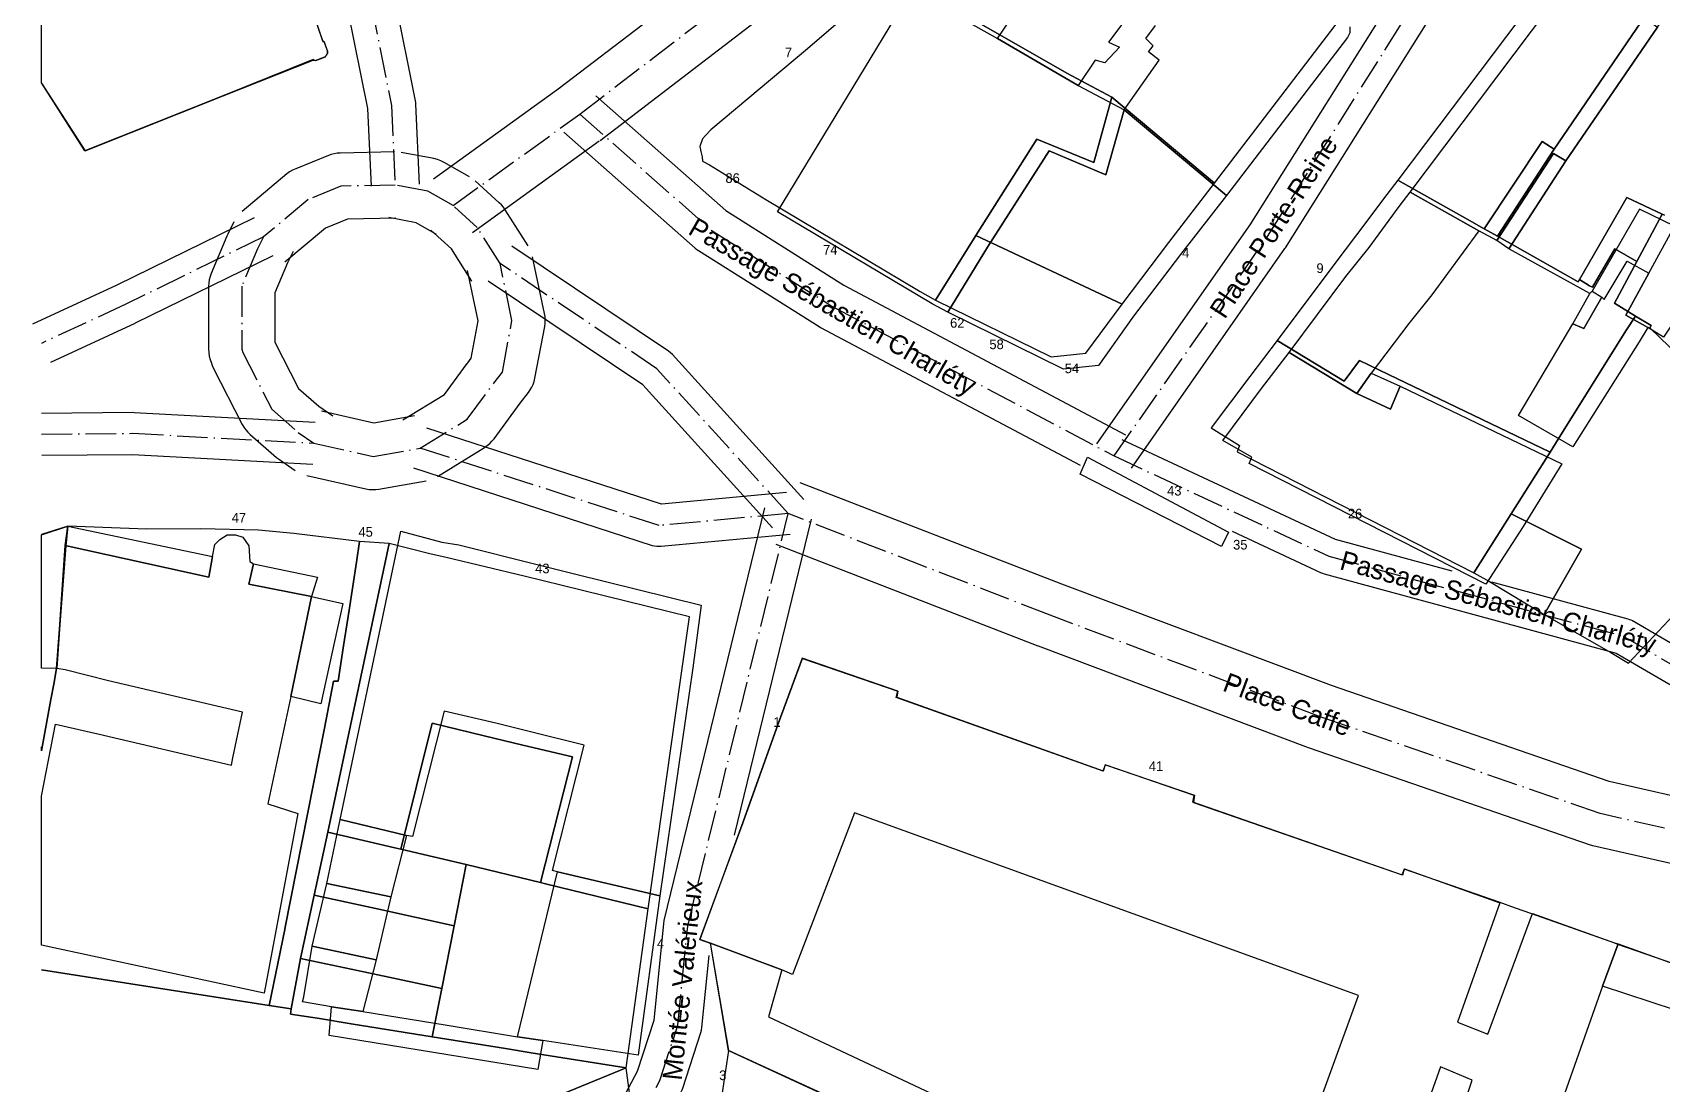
# Model space of a CAD drawing. Header units: metres. Extents: x 1927837 to 1928448, y 4266568 to 4267119.
# Drawn here: x 1927837.8 to 1927973, y 4266691.4 to 4266778.7 of the extents above; entities that cross this region are included whole.
import ezdxf
from ezdxf.enums import TextEntityAlignment as Align

# ---------------------------------------------------------------- set-up
doc = ezdxf.new("R2010")
doc.units = ezdxf.units.M
doc.linetypes.add('DASHDOT', pattern=[3.556, 2.54, -0.508, 0, -0.508])
for name, color, linetype in [('BAT_BATI', 8, 'CONTINUOUS'), ('CAD_LIMITE', 94, 'CONTINUOUS'), ('TXT_ADRESSE', 8, 'CONTINUOUS'), ('TXT_VOIE', 7, 'CONTINUOUS'), ('VOI_AXE', 1, 'DASHDOT'), ('VOI_BORDURE', 7, 'CONTINUOUS')]:
    doc.layers.add(name, color=color, linetype=linetype)

msp = doc.modelspace()

# ---------------------------------------------------------------- linework, layer by layer
at = {"layer": 'BAT_BATI'}
for points in [[(1927859.3, 4266785.54), (1927861.89, 4266777.94), (1927861.99, 4266777.94), (1927862.29, 4266777.14), (1927862.29, 4266776.94), (1927862.19, 4266776.84), (1927862.09, 4266776.64), (1927861.29, 4266776.34), (1927861.09, 4266776.44), (1927853.68, 4266773.44), (1927842.17, 4266768.85), (1927838.56, 4266774.51), (1927838.56, 4266796.16), (1927854.01, 4266801.76)], [(1927968.18, 4266786.14), (1927971.08, 4266784.24), (1927969.18, 4266781.54), (1927972.58, 4266779.13), (1927964.97, 4266768.03), (1927963.96, 4266768.63), (1927959.25, 4266761.43), (1927957.75, 4266762.23), (1927952.05, 4266765.44), (1927967.88, 4266786.44)], [(1927991, 4266782.32), (1927986.09, 4266775.42), (1927991.59, 4266771.61), (1927996.1, 4266778.01), (1927996.2, 4266778.21), (1927998.9, 4266776.61), (1927999, 4266776.01), (1927998.6, 4266775.41), (1927994.99, 4266769.5), (1927994.79, 4266769.61), (1927985.47, 4266755.2), (1927985.07, 4266755.5), (1927977.77, 4266760.51), (1927973.06, 4266753.41), (1927971.76, 4266754.22), (1927969.96, 4266755.22), (1927971.86, 4266758.72), (1927973.97, 4266762.62), (1927974.17, 4266762.52), (1927980.68, 4266772.62), (1927980.28, 4266772.92), (1927980.48, 4266773.22), (1927983.69, 4266777.92), (1927988, 4266784.32)], [(1927917.84, 4266778.18), (1927924.54, 4266774.28), (1927928.34, 4266772.27), (1927926.83, 4266766.87), (1927922.13, 4266768.87), (1927917.02, 4266760.87), (1927913.71, 4266755.47), (1927912.41, 4266756.17), (1927899.61, 4266763.79), (1927910.74, 4266782.19)], [(1927922.13, 4266768.87), (1927926.83, 4266766.87), (1927928.34, 4266772.27), (1927936.84, 4266765.16), (1927933.03, 4266760.26), (1927929.13, 4266755.16), (1927926.22, 4266751.05), (1927923.32, 4266750.76), (1927913.71, 4266755.47), (1927917.02, 4266760.87)], [(1927964.97, 4266768.03), (1927960.25, 4266760.73), (1927959.25, 4266761.43), (1927963.96, 4266768.63)], [(1927946.74, 4266758.44), (1927948.65, 4266760.84), (1927951.15, 4266764.24), (1927952.05, 4266765.44), (1927957.75, 4266762.23), (1927953.85, 4266756.93), (1927951.94, 4266754.53), (1927948.84, 4266750.43), (1927947.63, 4266748.73), (1927942.03, 4266752.14)], [(1927966.45, 4266754.12), (1927967.96, 4266756.72), (1927968.16, 4266756.52), (1927970.06, 4266759.72), (1927971.86, 4266758.72), (1927969.96, 4266755.22), (1927971.76, 4266754.22), (1927971.06, 4266753.01), (1927965.54, 4266744.31), (1927961.04, 4266746.92), (1927965.55, 4266754.52)], [(1927967.96, 4266756.72), (1927966.45, 4266754.12), (1927965.55, 4266754.52), (1927966.96, 4266757.02), (1927967.16, 4266757.22)], [(1927942.03, 4266752.14), (1927947.63, 4266748.73), (1927950.43, 4266747.43), (1927951.24, 4266749.33), (1927964.64, 4266742.91), (1927961.43, 4266737.71), (1927958.33, 4266732.91), (1927938.72, 4266742.94), (1927938.92, 4266743.44), (1927936.52, 4266744.84), (1927939.73, 4266749.14)], [(1927951.24, 4266749.33), (1927950.43, 4266747.43), (1927947.63, 4266748.73), (1927948.84, 4266750.43)], [(1927937.01, 4266737.23), (1927936.41, 4266736.03), (1927924.71, 4266742.05), (1927925.31, 4266743.45)], [(1927840.74, 4266737.73), (1927840.54, 4266736.12), (1927839.83, 4266725.92), (1927838.56, 4266725.96), (1927838.56, 4266737.02)], [(1927852.75, 4266735.21), (1927852.45, 4266733.51), (1927840.54, 4266736.12), (1927840.74, 4266737.73)], [(1927871.76, 4266736.39), (1927873.16, 4266736.19), (1927879.57, 4266734.59), (1927882.77, 4266733.78), (1927893.27, 4266731.17), (1927892.57, 4266725.97), (1927889.85, 4266707.06), (1927881.34, 4266709.07), (1927880.94, 4266709.17), (1927883.56, 4266719.57), (1927879.45, 4266720.58), (1927876.25, 4266721.38), (1927871.95, 4266722.38), (1927869.34, 4266711.98), (1927868.84, 4266712.08), (1927863.33, 4266713.39), (1927868.36, 4266737.3)], [(1927852.45, 4266733.51), (1927852.75, 4266735.21), (1927852.95, 4266736.21), (1927853.35, 4266736.61), (1927853.95, 4266737.01), (1927854.65, 4266737.01), (1927855.25, 4266736.81), (1927855.75, 4266736.11), (1927855.85, 4266734.81), (1927856.15, 4266734.61), (1927855.75, 4266732.91), (1927860.95, 4266731.9), (1927859.24, 4266723.6), (1927857.33, 4266714.69), (1927859.83, 4266713.89), (1927857.02, 4266698.98), (1927838.56, 4266702.98), (1927838.56, 4266715.33), (1927839.72, 4266721.31), (1927843.23, 4266720.51), (1927854.33, 4266717.9), (1927854.43, 4266718.5), (1927855.24, 4266722.3), (1927844.13, 4266724.91), (1927840.53, 4266725.82), (1927839.83, 4266725.92), (1927840.54, 4266736.12)], [(1927861.45, 4266733.5), (1927860.95, 4266731.9), (1927855.75, 4266732.91), (1927856.15, 4266734.61)], [(1927863.55, 4266731.3), (1927861.74, 4266722.99), (1927859.24, 4266723.6), (1927860.95, 4266731.9)], [(1927838.62, 4266719.41), (1927838.56, 4266719.09), (1927838.56, 4266719.42)], [(1927868.84, 4266712.08), (1927867.53, 4266706.98), (1927862.23, 4266708.08), (1927863.33, 4266713.39)], [(1927888.04, 4266693.85), (1927880.13, 4266695.06), (1927878.03, 4266695.36), (1927881.34, 4266709.07), (1927889.85, 4266707.06)], [(1927867.53, 4266706.98), (1927866.33, 4266701.77), (1927861.02, 4266702.88), (1927862.23, 4266708.08)], [(1927866.33, 4266701.77), (1927865.22, 4266697.47), (1927862.62, 4266697.87), (1927860.22, 4266698.28), (1927860.32, 4266698.68), (1927861.02, 4266702.88)], [(1927899.95, 4266700.94), (1927898.85, 4266697.04), (1927929.96, 4266682.4), (1927927.45, 4266675.9), (1927946.56, 4266667.77), (1927945.35, 4266664.47), (1927922.54, 4266673.9), (1927925.15, 4266680.6), (1927905.35, 4266689.73), (1927895.54, 4266694.24), (1927894.05, 4266703.15)], [(1927974.61, 4266701.17), (1927980.01, 4266699.36), (1927979.51, 4266695.86), (1927978.11, 4266696.26), (1927968, 4266699.58), (1927969.31, 4266703.08)], [(1927865.22, 4266697.47), (1927872.03, 4266696.36), (1927878.03, 4266695.36), (1927880.13, 4266695.06), (1927879.73, 4266692.65), (1927862.42, 4266695.47), (1927862.62, 4266697.87)]]:
    msp.add_lwpolyline(points, close=True, dxfattribs=at)
for points in [[(1927929.15, 4266780.68), (1927927.05, 4266777.88), (1927927.95, 4266777.47), (1927926.74, 4266776.17), (1927925.94, 4266776.38), (1927924.54, 4266774.28), (1927917.84, 4266778.18), (1927920.04, 4266781.48)], [(1927973.97, 4266762.62), (1927971.07, 4266764.02), (1927967.16, 4266757.22), (1927966.96, 4266757.02), (1927960.25, 4266760.73), (1927964.97, 4266768.03), (1927972.58, 4266779.13), (1927973.58, 4266780.63)], [(1927947.06, 4266779.16), (1927947.06, 4266778.66), (1927946.86, 4266778.26), (1927936.84, 4266765.16), (1927928.34, 4266772.27), (1927931.25, 4266776.37), (1927930.35, 4266777.07), (1927930.75, 4266777.57), (1927930.15, 4266778.17), (1927930.95, 4266779.27)], [(1927943.07, 4266685.89), (1927947.79, 4266698.79), (1927905.97, 4266713.95), (1927900.85, 4266700.54), (1927899.95, 4266700.94), (1927894.05, 4266703.15), (1927893.15, 4266703.45), (1927896.76, 4266713.15), (1927899.67, 4266721.36), (1927901.68, 4266726.76), (1927909.58, 4266724.05), (1927909.48, 4266723.55), (1927926.59, 4266717.43), (1927926.79, 4266717.93), (1927934.19, 4266715.42), (1927934.09, 4266714.82), (1927951.4, 4266708.8), (1927951.6, 4266709.3), (1927959.5, 4266706.49), (1927955.99, 4266696.59), (1927958.49, 4266695.58), (1927962.2, 4266705.59), (1927969.01, 4266703.18), (1927969.31, 4266703.08), (1927968, 4266699.58), (1927960.88, 4266679.37)], [(1927953.98, 4266681.98), (1927957.19, 4266691.78), (1927954.59, 4266692.88), (1927951.07, 4266682.98)]]:
    msp.add_lwpolyline(points, dxfattribs=at)
at = {"layer": 'CAD_LIMITE'}
for points in [[(1927838.56, 4266774.47), (1927842.19, 4266768.85), (1927853.64, 4266773.43), (1927861.1, 4266776.37), (1927861.27, 4266776.35), (1927862.07, 4266776.65), (1927862.22, 4266776.82), (1927862.28, 4266776.97), (1927862.28, 4266777.15), (1927862.02, 4266777.88), (1927861.89, 4266777.95), (1927859.32, 4266785.53), (1927853.98, 4266801.76), (1927838.56, 4266796.17)], [(1927927.33, 4266773.3), (1927935.83, 4266766.18), (1927945.84, 4266779.27), (1927946.08, 4266779.61), (1927946.08, 4266780.12), (1927945.82, 4266780.42), (1927927.17, 4266795.19), (1927926.73, 4266795.51), (1927926.4, 4266795.53), (1927926.03, 4266795.33), (1927913.45, 4266785.99), (1927909.75, 4266783.22), (1927916.86, 4266779.16), (1927923.58, 4266775.3), (1927927.33, 4266773.3)], [(1927964.01, 4266768.99), (1927971.58, 4266780.1), (1927968.14, 4266782.49), (1927970.09, 4266785.2), (1927967.21, 4266787.16), (1927966.86, 4266787.4), (1927951.04, 4266766.44), (1927956.79, 4266763.19), (1927958.21, 4266762.39), (1927963, 4266769.63), (1927964.01, 4266768.99)], [(1927975.12, 4266785.8), (1927972.54, 4266781.64), (1927971.58, 4266780.1), (1927964.01, 4266768.99)], [(1927927.33, 4266773.3), (1927923.58, 4266775.3), (1927916.86, 4266779.16), (1927909.75, 4266783.22), (1927909.28, 4266783.51), (1927902.08, 4266777.33), (1927894.08, 4266770.59), (1927893.62, 4266770.12), (1927893.39, 4266769.86), (1927893.17, 4266769.23), (1927893.23, 4266768.8), (1927893.36, 4266768.35), (1927893.39, 4266768.01), (1927893.96, 4266767.69), (1927898.63, 4266764.83), (1927911.44, 4266757.18), (1927912.69, 4266756.48), (1927916.04, 4266761.83), (1927921.11, 4266769.84), (1927925.84, 4266767.88), (1927927.33, 4266773.3)], [(1927927.33, 4266773.3), (1927925.84, 4266767.88), (1927921.11, 4266769.84), (1927916.04, 4266761.83), (1927928.17, 4266756.13), (1927932.04, 4266761.26), (1927935.83, 4266766.18), (1927927.33, 4266773.3)], [(1927964.01, 4266768.99), (1927963, 4266769.63), (1927958.21, 4266762.39), (1927959.3, 4266761.78), (1927964.01, 4266768.99)], [(1927964.01, 4266768.99), (1927959.3, 4266761.78), (1927965.99, 4266758), (1927966.11, 4266758.2), (1927970.02, 4266764.99), (1927972.96, 4266763.61), (1927973.15, 4266763.52)], [(1927959.3, 4266761.78), (1927958.21, 4266762.39), (1927956.79, 4266763.19), (1927951.04, 4266766.44), (1927950.12, 4266765.23), (1927947.6, 4266761.89), (1927945.74, 4266759.41), (1927941.02, 4266753.14), (1927946.59, 4266749.76), (1927947.87, 4266751.46), (1927950.27, 4266750.31), (1927963.66, 4266743.87), (1927964.55, 4266745.3), (1927970.01, 4266754.01), (1927970.74, 4266755.16), (1927969, 4266756.23), (1927970.85, 4266759.68), (1927969.04, 4266760.74), (1927967.17, 4266757.56), (1927966.94, 4266757.67), (1927966.11, 4266758.2), (1927965.99, 4266758), (1927959.3, 4266761.78)], [(1927966.11, 4266758.2), (1927966.94, 4266757.67), (1927967.17, 4266757.56), (1927969.04, 4266760.74), (1927970.85, 4266759.68), (1927972.96, 4266763.61), (1927970.02, 4266764.99), (1927966.11, 4266758.2)], [(1927973.15, 4266763.52), (1927972.96, 4266763.61), (1927970.85, 4266759.68), (1927969, 4266756.23), (1927970.74, 4266755.16), (1927972.04, 4266754.38), (1927971.95, 4266754.17), (1927976.79, 4266749.47)], [(1927928.17, 4266756.13), (1927916.04, 4266761.83), (1927912.69, 4266756.48), (1927922.29, 4266751.77), (1927925.17, 4266752.07), (1927928.17, 4266756.13)], [(1927970.74, 4266755.16), (1927970.01, 4266754.01), (1927964.55, 4266745.3), (1927963.66, 4266743.87), (1927960.45, 4266738.75), (1927966.26, 4266735.82), (1927963.18, 4266730.39), (1927968.71, 4266727.26), (1927970.18, 4266726.37), (1927980.11, 4266736.98), (1927981.02, 4266737.95), (1927980.03, 4266741.24), (1927978.94, 4266744.9), (1927978.89, 4266745.06), (1927977.04, 4266748.98), (1927976.79, 4266749.47), (1927971.95, 4266754.17), (1927972.04, 4266754.38), (1927970.74, 4266755.16)], [(1927960.45, 4266738.75), (1927963.66, 4266743.87), (1927950.27, 4266750.31), (1927947.87, 4266751.46), (1927946.59, 4266749.76), (1927941.02, 4266753.14), (1927938.76, 4266750.15), (1927935.56, 4266745.88), (1927937.9, 4266744.43), (1927937.71, 4266743.9), (1927957.33, 4266733.86), (1927960.45, 4266738.75)], [(1927960.45, 4266738.75), (1927957.33, 4266733.86), (1927958.63, 4266733.15), (1927963.18, 4266730.39), (1927966.26, 4266735.82), (1927960.45, 4266738.75)], [(1927857.43, 4266697.97), (1927858.73, 4266704.28), (1927858.77, 4266704.47), (1927862.02, 4266720.96), (1927862.79, 4266724.87), (1927863.17, 4266724.86), (1927863.62, 4266727.81), (1927864.07, 4266730.75), (1927864.68, 4266734.74), (1927864.94, 4266736.45), (1927859.48, 4266737.11), (1927856.56, 4266737.41), (1927851.79, 4266737.52), (1927847.28, 4266737.49), (1927840.75, 4266737.73), (1927840.58, 4266736.1), (1927839.82, 4266725.92), (1927839.58, 4266724.63), (1927839.34, 4266723.34), (1927838.61, 4266719.41), (1927838.56, 4266719.16)], [(1927840.75, 4266737.73), (1927838.56, 4266737.03)], [(1927838.56, 4266719.16), (1927838.61, 4266719.41), (1927839.34, 4266723.34), (1927839.58, 4266724.63), (1927839.82, 4266725.92), (1927840.58, 4266736.1), (1927840.75, 4266737.73)], [(1927859.28, 4266697.68), (1927860.05, 4266701.88), (1927861.17, 4266707.13), (1927862.31, 4266712.36), (1927867.4, 4266736.28), (1927864.94, 4266736.45), (1927864.68, 4266734.74), (1927864.07, 4266730.75), (1927863.62, 4266727.81), (1927863.17, 4266724.86), (1927862.79, 4266724.87), (1927862.02, 4266720.96), (1927858.77, 4266704.47), (1927858.73, 4266704.28), (1927857.43, 4266697.97), (1927859.28, 4266697.68)], [(1927862.31, 4266712.36), (1927867.87, 4266711.05), (1927868.36, 4266710.94), (1927870.96, 4266721.39), (1927875.26, 4266720.35), (1927878.47, 4266719.57), (1927882.6, 4266718.6), (1927879.94, 4266708.18), (1927880.37, 4266708.06), (1927888.88, 4266706), (1927891.56, 4266724.95), (1927892.29, 4266730.2), (1927881.75, 4266732.81), (1927878.6, 4266733.57), (1927872.11, 4266735.14), (1927870.77, 4266735.43), (1927867.4, 4266736.28), (1927862.31, 4266712.36)], [(1927974.64, 4266701.19), (1927969.27, 4266703.04), (1927969.03, 4266703.14), (1927962.15, 4266705.58), (1927960.81, 4266706.05), (1927959.45, 4266706.53), (1927951.56, 4266709.27), (1927951.42, 4266708.77), (1927934.04, 4266714.84), (1927934.16, 4266715.38), (1927926.77, 4266717.93), (1927926.6, 4266717.41), (1927909.43, 4266723.51), (1927909.57, 4266724.04), (1927901.63, 4266726.79), (1927899.65, 4266721.4), (1927896.72, 4266713.18), (1927893.16, 4266703.44), (1927894, 4266703.13), (1927895.54, 4266694.25), (1927905.36, 4266689.7)], [(1927879.94, 4266708.18), (1927882.6, 4266718.6), (1927878.47, 4266719.57), (1927875.26, 4266720.35), (1927870.96, 4266721.39), (1927868.36, 4266710.94), (1927873.78, 4266709.66), (1927879.94, 4266708.18)], [(1927861.17, 4266707.13), (1927866.53, 4266705.95), (1927872.78, 4266704.59), (1927873.78, 4266709.66), (1927868.36, 4266710.94), (1927867.87, 4266711.05), (1927862.31, 4266712.36), (1927861.17, 4266707.13)], [(1927887.04, 4266692.79), (1927888.88, 4266706), (1927880.37, 4266708.06), (1927879.94, 4266708.18), (1927873.78, 4266709.66), (1927872.78, 4266704.59), (1927871.76, 4266699.37), (1927870.97, 4266695.37), (1927877.05, 4266694.4), (1927879.17, 4266694.05), (1927887.04, 4266692.79)], [(1927860.05, 4266701.88), (1927865.3, 4266700.76), (1927871.76, 4266699.37), (1927872.78, 4266704.59), (1927866.53, 4266705.95), (1927861.17, 4266707.13), (1927860.05, 4266701.88)], [(1927870.97, 4266695.37), (1927871.76, 4266699.37), (1927865.3, 4266700.76), (1927860.05, 4266701.88), (1927859.28, 4266697.68), (1927859.2, 4266697.25), (1927861.61, 4266696.89), (1927864.24, 4266696.44), (1927870.97, 4266695.37)], [(1927838.56, 4266664.25), (1927853.21, 4266668.12), (1927872.14, 4266673.14), (1927874.53, 4266687.66), (1927887.04, 4266692.79), (1927879.17, 4266694.05), (1927877.05, 4266694.4), (1927870.97, 4266695.37), (1927864.24, 4266696.44), (1927861.61, 4266696.89), (1927859.2, 4266697.25), (1927859.28, 4266697.68), (1927857.43, 4266697.97), (1927838.56, 4266700.94)], [(1927838.56, 4266700.94), (1927857.43, 4266697.97)], [(1927905.36, 4266689.7), (1927895.54, 4266694.25), (1927894.61, 4266688.16)], [(1927872.14, 4266673.14), (1927877.58, 4266674.88), (1927878.56, 4266675.2), (1927879.06, 4266675.92), (1927887.65, 4266688.24), (1927887.04, 4266692.79), (1927874.53, 4266687.66), (1927872.14, 4266673.14)]]:
    msp.add_lwpolyline(points, dxfattribs=at)
at = {"layer": 'VOI_AXE'}
for points in [[(1927859.02, 4266804.46), (1927862.11, 4266795.55), (1927865.9, 4266781.03), (1927867.59, 4266772.63), (1927867.89, 4266766.02)], [(1927883.21, 4266771.91), (1927897.83, 4266783.11), (1927916.45, 4266795.3), (1927927.47, 4266801.79)], [(1927927.51, 4266743.55), (1927940.24, 4266761.75), (1927953.07, 4266782.15)], [(1927872.69, 4266764.32), (1927883.21, 4266771.91)], [(1927883.21, 4266771.91), (1927894.1, 4266762.29), (1927904.11, 4266755.98), (1927927.51, 4266743.55)], [(1927867.89, 4266766.02), (1927863.38, 4266765.93), (1927860.68, 4266764.83), (1927856.98, 4266761.73)], [(1927872.69, 4266764.32), (1927870.59, 4266765.52), (1927867.89, 4266766.02)], [(1927876.59, 4266759.51), (1927874.69, 4266762.51), (1927872.69, 4266764.32)], [(1927856.98, 4266761.73), (1927845.56, 4266756.14), (1927838.56, 4266752.89)], [(1927856.98, 4266761.73), (1927856.47, 4266760.73), (1927855.17, 4266757.63), (1927855.17, 4266752.42), (1927855.27, 4266752.12), (1927857.66, 4266747.42), (1927859.86, 4266745.51), (1927861.16, 4266744.61)], [(1927869.97, 4266744.2), (1927873.87, 4266746.6), (1927876.08, 4266749.6), (1927876.78, 4266750.5), (1927877.58, 4266754.8), (1927876.59, 4266759.51)], [(1927900.49, 4266738.77), (1927889.59, 4266750.79), (1927876.59, 4266759.51)], [(1927838.56, 4266745.36), (1927846.15, 4266745.43), (1927861.16, 4266744.61)], [(1927861.16, 4266744.61), (1927866.07, 4266743.51), (1927869.97, 4266744.2)], [(1927900.49, 4266738.77), (1927889.78, 4266737.78), (1927869.97, 4266744.2)], [(1927927.51, 4266743.55), (1927945.32, 4266735.23), (1927969.73, 4266728.6), (1927977.13, 4266724.29), (1927981.13, 4266720.38), (1927984.43, 4266711.67)], [(1927868.5, 4266669.75), (1927873.1, 4266672.34), (1927880.72, 4266678.84), (1927887.83, 4266687.94), (1927889.83, 4266691.74), (1927891.34, 4266696.35), (1927892.15, 4266704.55), (1927900.49, 4266738.77)], [(1927984.43, 4266711.67), (1927976.72, 4266711.88), (1927967.82, 4266713.89), (1927944.61, 4266721.92), (1927922.2, 4266730.34), (1927900.49, 4266738.77)]]:
    msp.add_lwpolyline(points, dxfattribs=at)
at = {"layer": 'VOI_BORDURE'}
for points in [[(1927860.91, 4266805.12), (1927864, 4266796.21), (1927864.05, 4266796.06), (1927867.84, 4266781.54), (1927867.86, 4266781.43), (1927869.55, 4266773.02), (1927869.58, 4266772.87), (1927869.59, 4266772.72), (1927869.89, 4266766.11)], [(1927857.13, 4266803.8), (1927860.2, 4266794.97), (1927863.95, 4266780.58), (1927865.6, 4266772.38), (1927865.89, 4266765.93)], [(1927881.53, 4266774.1), (1927896.16, 4266785.29), (1927896.32, 4266785.41), (1927914.95, 4266797.6), (1927915.06, 4266797.67), (1927926.07, 4266804.16)], [(1927884.88, 4266769.73), (1927899.42, 4266780.86), (1927917.91, 4266792.96), (1927928.86, 4266799.42)], [(1927926.08, 4266744.55), (1927938.78, 4266762.72), (1927951.59, 4266783.09)], [(1927928.95, 4266742.55), (1927941.67, 4266760.75), (1927941.72, 4266760.82), (1927954.55, 4266781.22)], [(1927871.08, 4266766.54), (1927881.59, 4266774.14)], [(1927884.53, 4266773.41), (1927895.31, 4266763.9), (1927905.11, 4266757.71), (1927928.45, 4266745.31)], [(1927874.3, 4266762.09), (1927884.82, 4266769.68)], [(1927881.88, 4266770.41), (1927892.78, 4266760.79), (1927892.91, 4266760.69), (1927893.04, 4266760.6), (1927903.04, 4266754.29), (1927903.17, 4266754.21), (1927924.7, 4266742.78)], [(1927867.83, 4266768.77), (1927863.33, 4266768.68), (1927863.08, 4266768.66), (1927862.83, 4266768.62), (1927862.59, 4266768.56), (1927862.35, 4266768.47), (1927859.65, 4266767.38), (1927859.39, 4266767.25), (1927859.14, 4266767.11), (1927858.92, 4266766.94), (1927855.21, 4266763.84)], [(1927874.06, 4266766.7), (1927871.96, 4266767.9), (1927871.68, 4266768.04), (1927871.39, 4266768.15), (1927871.09, 4266768.22), (1927868.39, 4266768.73)], [(1927878.91, 4266760.98), (1927877.01, 4266763.98), (1927876.87, 4266764.19), (1927876.71, 4266764.38), (1927876.53, 4266764.56), (1927874.53, 4266766.36)], [(1927856.21, 4266763.3), (1927844.81, 4266757.72), (1927837.83, 4266754.47)], [(1927854.52, 4266762.96), (1927854.02, 4266761.96), (1927853.94, 4266761.79), (1927852.64, 4266758.69), (1927852.54, 4266758.44), (1927852.48, 4266758.17), (1927852.43, 4266757.9), (1927852.42, 4266757.63), (1927852.42, 4266752.43), (1927852.43, 4266752.13), (1927852.48, 4266751.84), (1927852.56, 4266751.56), (1927852.65, 4266751.26), (1927852.73, 4266751.06), (1927852.81, 4266750.87), (1927855.21, 4266746.17), (1927855.34, 4266745.94), (1927855.5, 4266745.72), (1927855.67, 4266745.52), (1927855.86, 4266745.34), (1927858.06, 4266743.43), (1927858.3, 4266743.25), (1927859.6, 4266742.35)], [(1927867.95, 4266763.27), (1927863.95, 4266763.19), (1927862.12, 4266762.44), (1927858.74, 4266759.62)], [(1927871.32, 4266761.93), (1927869.63, 4266762.9), (1927867.38, 4266763.32)], [(1927874.26, 4266758.04), (1927872.57, 4266760.72), (1927870.85, 4266762.27)], [(1927857.75, 4266760.16), (1927846.33, 4266754.56), (1927846.3, 4266754.55), (1927839.3, 4266751.3)], [(1927859.43, 4266760.5), (1927858.97, 4266759.58), (1927857.92, 4266757.07), (1927857.92, 4266752.98), (1927859.87, 4266749.14), (1927861.55, 4266747.69), (1927862.73, 4266746.87)], [(1927871.41, 4266741.86), (1927875.31, 4266744.26), (1927875.53, 4266744.41), (1927875.74, 4266744.58), (1927875.92, 4266744.77), (1927876.09, 4266744.97), (1927878.27, 4266747.94), (1927878.95, 4266748.81), (1927879.1, 4266749.03), (1927879.23, 4266749.25), (1927879.34, 4266749.49), (1927879.42, 4266749.74), (1927879.48, 4266750), (1927880.29, 4266754.3), (1927880.32, 4266754.57), (1927880.33, 4266754.84), (1927880.32, 4266755.11), (1927880.28, 4266755.37), (1927879.28, 4266760.08)], [(1927901.78, 4266739.95), (1927890.89, 4266751.97), (1927890.73, 4266752.11), (1927890.56, 4266752.24), (1927877.56, 4266760.96)], [(1927868.53, 4266746.55), (1927871.98, 4266748.66), (1927873.86, 4266751.23), (1927873.91, 4266751.29), (1927874.2, 4266751.66), (1927874.78, 4266754.77), (1927873.9, 4266758.94)], [(1927899.19, 4266737.59), (1927888.44, 4266749.46), (1927875.61, 4266758.05)], [(1927838.55, 4266747.11), (1927846.14, 4266747.18), (1927846.25, 4266747.17), (1927861.26, 4266746.36)], [(1927861.77, 4266747.29), (1927866.13, 4266746.31), (1927869.49, 4266746.91)], [(1927900.33, 4266740.51), (1927889.98, 4266739.56), (1927870.51, 4266745.87)], [(1927928.15, 4266744.91), (1927945.84, 4266736.64), (1927955.52, 4266734.01)], [(1927838.58, 4266743.61), (1927846.11, 4266743.68), (1927861.07, 4266742.86)], [(1927900.65, 4266737.03), (1927889.94, 4266736.04), (1927889.76, 4266736.03), (1927889.58, 4266736.04), (1927889.41, 4266736.07), (1927889.24, 4266736.11), (1927869.43, 4266742.54)], [(1927860.56, 4266741.93), (1927865.46, 4266740.82), (1927865.73, 4266740.78), (1927866, 4266740.76), (1927866.28, 4266740.76), (1927866.55, 4266740.8), (1927870.45, 4266741.5)], [(1927984.5, 4266714.42), (1927977.06, 4266714.62), (1927968.57, 4266716.54), (1927945.54, 4266724.5), (1927923.18, 4266732.91), (1927901.48, 4266741.33)], [(1927867.51, 4266671.49), (1927871.95, 4266673.99), (1927879.26, 4266680.23), (1927886.14, 4266689.03), (1927887.99, 4266692.53), (1927889.37, 4266696.76), (1927890.16, 4266704.75), (1927890.21, 4266705.03), (1927898.54, 4266739.24)], [(1927896.04, 4266712.09), (1927902.43, 4266738.3)], [(1927937.3, 4266737.32), (1927944.68, 4266733.87), (1927944.8, 4266733.82), (1927944.93, 4266733.78), (1927969.15, 4266727.2), (1927976.22, 4266723.08), (1927979.85, 4266719.54), (1927983.02, 4266711.14)], [(1927984.35, 4266708.92), (1927976.65, 4266709.13), (1927976.38, 4266709.15), (1927976.12, 4266709.19), (1927967.21, 4266711.2), (1927966.92, 4266711.29), (1927943.71, 4266719.32), (1927943.64, 4266719.34), (1927921.23, 4266727.77), (1927921.2, 4266727.78), (1927899.49, 4266736.21)], [(1927958.82, 4266733.11), (1927970.12, 4266730.04), (1927970.25, 4266730), (1927970.37, 4266729.95), (1927970.49, 4266729.89), (1927977.89, 4266725.58), (1927977.99, 4266725.52), (1927978.09, 4266725.44), (1927978.18, 4266725.36), (1927982.18, 4266721.45), (1927982.29, 4266721.33), (1927982.39, 4266721.2), (1927982.47, 4266721.06), (1927982.54, 4266720.91), (1927985.83, 4266712.2)], [(1927869.48, 4266668), (1927874.09, 4266670.6), (1927874.25, 4266670.71), (1927874.4, 4266670.82), (1927882.01, 4266677.32), (1927882.16, 4266677.46), (1927882.29, 4266677.61), (1927889.41, 4266686.71), (1927889.51, 4266686.86), (1927889.6, 4266687.01), (1927891.6, 4266690.81), (1927891.68, 4266690.96), (1927891.74, 4266691.12), (1927893.24, 4266695.72), (1927893.3, 4266695.93), (1927893.33, 4266696.15), (1927893.92, 4266702.11)]]:
    msp.add_lwpolyline(points, dxfattribs=at)

# ---------------------------------------------------------------- texts
at = {"layer": 'TXT_ADRESSE'}
for s, p in [('7', (1927900.21, 4266776.61)), ('86', (1927895.28, 4266766.2)), ('74', (1927903.38, 4266760.26)), ('4', (1927933.15, 4266760)), ('9', (1927944.29, 4266758.73)), ('62', (1927913.91, 4266754.19)), ('58', (1927917.17, 4266752.41)), ('54', (1927923.42, 4266750.42)), ('43', (1927931.91, 4266740.27)), ('47', (1927854.34, 4266738.03)), ('26', (1927946.9, 4266738.37)), ('45', (1927864.85, 4266736.85)), ('35', (1927937.38, 4266735.79)), ('43', (1927879.5, 4266733.82)), ('1', (1927899.25, 4266721.08)), ('41', (1927930.39, 4266717.42)), ('4', (1927889.6, 4266702.71)), ('3', (1927894.76, 4266691.78))]:
    msp.add_text(s, height=0.8, dxfattribs=at).set_placement(p)
at = {"layer": 'TXT_VOIE'}
for s, rotation, p in [('Place Porte-Reine', 57.0118, (1927940.74, 4266762.55)), ('Passage Sébastien Charléty', -30.0632, (1927904.17, 4266755.95)), ('Passage Sébastien Charléty', -15.1909, (1927959.37, 4266731.41)), ('Place Caffe', 339.6528, (1927941.88, 4266722.94)), ('Montée Valérieux', 84.011, (1927891.71, 4266700.07))]:
    msp.add_text(s, height=1.6, rotation=rotation, dxfattribs=at).set_placement(p, align=Align.MIDDLE_CENTER)

doc.saveas('drawing.dxf')
